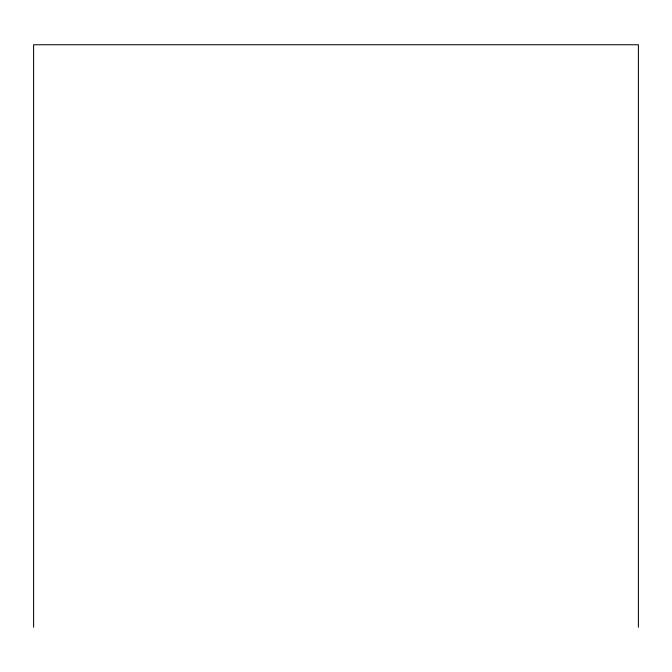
<?xml version="1.0" encoding="UTF-8"?>
<svg xmlns="http://www.w3.org/2000/svg" width="672" height="672" viewBox="0 0 672 672"><rect width="100%" height="100%" fill="white"/><g stroke="black" fill="none" stroke-linecap="round" stroke-linejoin="round"><path stroke-width="1.01" d="M638.4 627.253L638.4 44.747L33.6 44.747L33.6 627.253"/></g></svg>
